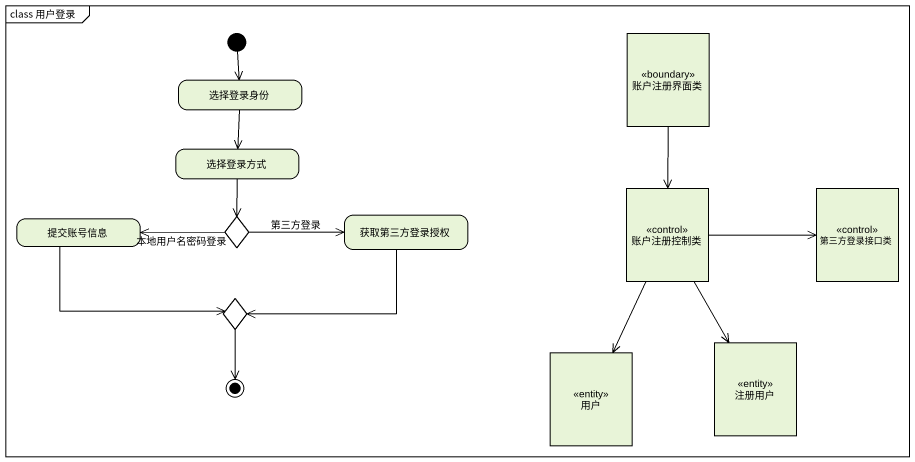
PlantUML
@startuml
mainframe class 用户登录
hide empty description
state 账户注册界面类 <<boundary>>
state 选择登录身份
state 选择登录方式
state 账户注册控制类 <<control>>
state 第三方登录接口类 <<control>>
state 提交账号信息
state choice1 <<choice>>
state 获取第三方登录授权
state choice2 <<choice>>
state 用户 <<entity>>
state 注册用户 <<entity>>
[*] --> 选择登录身份
账户注册界面类 --> 账户注册控制类
选择登录身份 --> 选择登录方式
选择登录方式 --> choice1
账户注册控制类 -right-> 第三方登录接口类
账户注册控制类 --> 用户
账户注册控制类 --> 注册用户
提交账号信息 -right-> choice2
choice1 -left-> 提交账号信息 : 本地用户名密码登录
choice1 -right-> 获取第三方登录授权 : 第三方登录
获取第三方登录授权 -left-> choice2
choice2 --> [*]
@enduml
